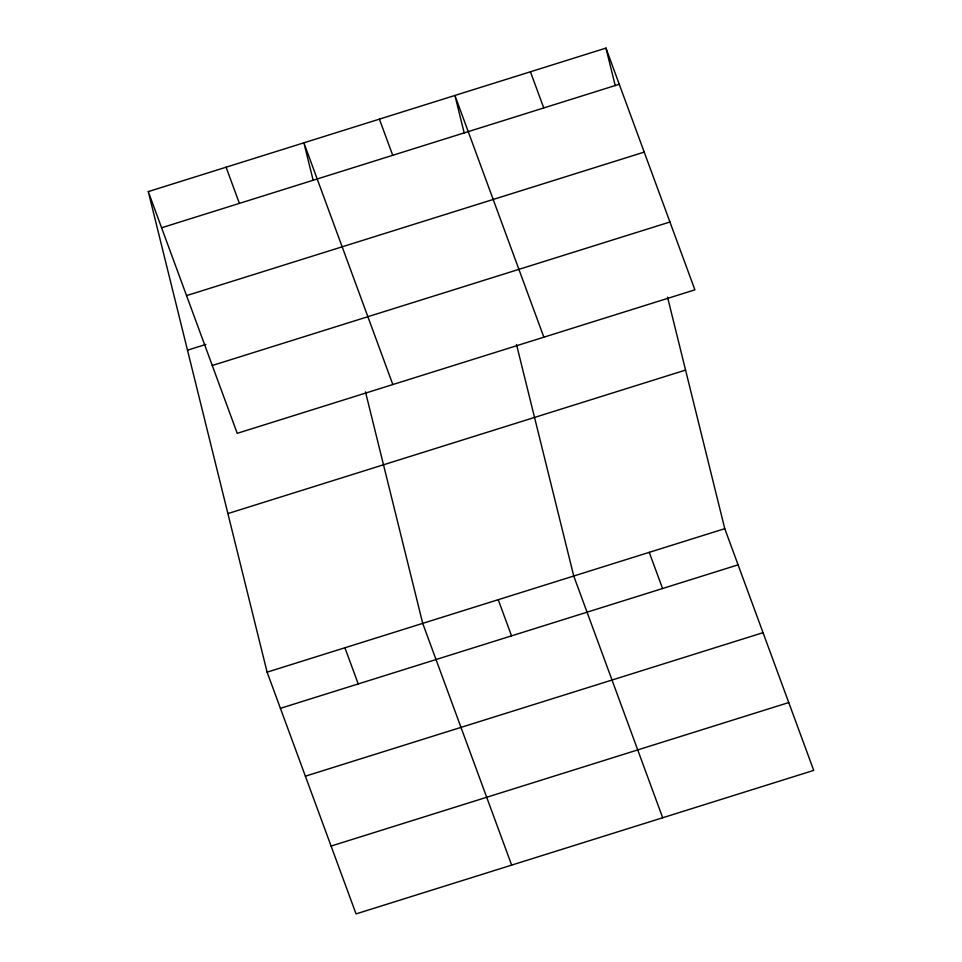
<?xml version="1.0" encoding="UTF-8"?>
<svg xmlns="http://www.w3.org/2000/svg" width="962" height="962" viewBox="0 0 962 962"><rect width="100%" height="100%" fill="white"/><g stroke="black" fill="none" stroke-linecap="round" stroke-linejoin="round"><path stroke-width="1.44" d="M148.28 191.606L605.952 48.1L694.889 289.839L237.229 433.333L148.28 191.606L267.111 672.161L356.048 913.9L813.72 770.394L724.771 528.667L667.532 297.138M161.592 227.778L619.263 84.271M186.556 295.611L644.215 152.104M187.494 350.192L205.88 344.42M212.265 365.5L669.937 222.006M227.898 513.576L685.569 370.081M267.111 672.161L724.771 528.667M280.411 708.333L738.082 564.838M305.375 776.178L763.046 632.671M331.084 846.067L788.756 702.561M530.435 71.777L543.746 107.948M649.254 552.344L662.565 588.516M543.867 337.193L454.918 95.454L464.189 132.936M662.686 817.76L573.749 576.022L516.498 344.492M379.401 119.132L392.712 155.303M498.232 599.699L511.543 635.87M392.833 384.547L303.896 142.809L313.155 180.291M511.652 865.115L422.715 623.376L365.464 391.847M226.082 167.208L239.394 203.379M344.913 647.763L358.225 683.946M605.952 48.1L615.223 85.582"/></g></svg>
